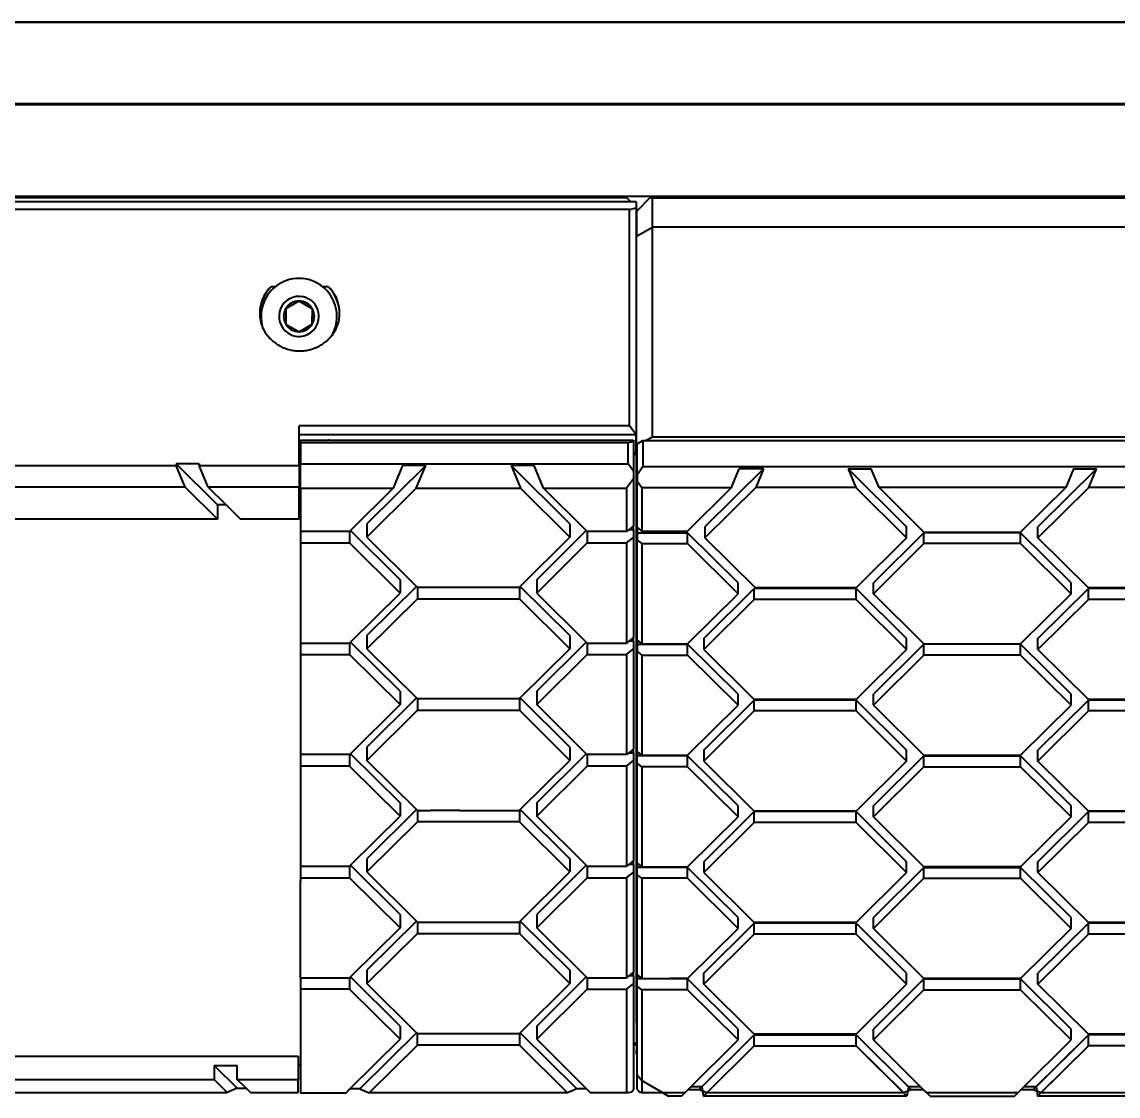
# Model space of a CAD drawing. Header units: millimetres. Extents: x 15 to 415, y 5 to 292.
# Drawn here: x 107.41 to 117.69, y 69.36 to 79.44 of the extents above; entities that cross this region are included whole.
import ezdxf

# ---------------------------------------------------------------- set-up
doc = ezdxf.new("R2010")
doc.units = ezdxf.units.MM
doc.layers.add('Geometries', color=7, linetype='Continuous')

msp = doc.modelspace()

# ---------------------------------------------------------------- linework, layer by layer
at = {"layer": 'Geometries', "linetype": 'Continuous', "lineweight": 40}
for p, q in [((97.5007, 79.4388), (137.5007, 79.4388)), ((137.5007, 79.4327), (97.5007, 79.4327)), ((137.5007, 78.6698), (97.5007, 78.6698)), ((97.5007, 78.6638), (137.5007, 78.6638)), ((137.5007, 77.8013), (102.0154, 77.8013)), ((109.8944, 77.7874), (102.0154, 77.7874)), ((112.7069, 77.7876), (109.8944, 77.7875)), ((112.8319, 77.7876), (112.7069, 77.7876)), ((112.8598, 77.7876), (112.8319, 77.7876)), ((113.0819, 77.7876), (112.8598, 77.7876)), ((113.1193, 77.7501), (113.0819, 77.7876)), ((113.2991, 77.7876), (113.1755, 77.664)), ((113.3241, 77.7876), (113.2991, 77.7876)), ((113.3241, 77.5141), (113.3241, 77.7876)), ((113.3241, 77.7876), (137.5007, 77.7876)), ((113.1193, 77.7501), (107.1319, 77.7501)), ((113.1069, 77.6783), (107.1319, 77.6783)), ((113.1069, 77.6783), (113.1694, 77.6936)), ((113.1069, 75.6502), (113.1069, 77.6783)), ((113.1694, 77.7501), (113.1193, 77.7501)), ((113.1694, 77.7501), (113.1694, 77.7001)), ((113.1694, 77.7001), (113.1694, 77.6936)), ((113.1755, 77.694), (113.1694, 77.7001)), ((113.1694, 77.6936), (113.1694, 75.5637)), ((113.1755, 77.664), (113.1741, 77.6626)), ((113.1741, 77.6626), (113.1741, 77.428)), ((113.1755, 77.664), (113.1755, 77.694)), ((113.1741, 77.428), (113.3241, 77.5141)), ((113.3241, 75.5476), (113.3241, 77.5141)), ((140.2568, 77.5141), (113.3241, 77.5141)), ((113.1741, 75.4615), (113.1741, 77.428)), ((109.7844, 76.9543), (109.7446, 76.9543)), ((110.2819, 76.9543), (110.2293, 76.9543)), ((110.0069, 76.8204), (109.8819, 76.7482)), ((109.8819, 76.7482), (109.8819, 76.6785)), ((110.1319, 76.7482), (110.0069, 76.8204)), ((110.1319, 76.7482), (110.1319, 76.6784)), ((109.8819, 76.676), (109.8819, 76.6785)), ((109.8819, 76.676), (109.8819, 76.6039)), ((110.1319, 76.676), (110.1319, 76.6784)), ((110.1319, 76.6039), (110.1319, 76.676)), ((109.8819, 76.6039), (110.0069, 76.5317)), ((110.0069, 76.5317), (110.1319, 76.6039)), ((109.9992, 76.4887), (110.0069, 76.4885)), ((113.1069, 75.6502), (110.0069, 75.6502)), ((110.0069, 75.5641), (110.0069, 75.6502)), ((113.1687, 75.5641), (113.1069, 75.6502)), ((110.0069, 75.395), (110.0069, 75.5641)), ((113.1687, 75.5641), (110.0069, 75.5641)), ((110.0194, 75.5149), (110.2443, 75.5149)), ((110.0194, 75.4915), (110.0194, 75.5149)), ((110.0194, 75.4915), (110.0194, 75.3956)), ((110.0194, 75.4915), (113.0944, 75.4915)), ((110.2443, 75.5149), (110.2819, 75.5149)), ((110.2907, 75.5149), (110.2819, 75.5149)), ((110.2907, 75.5149), (113.1444, 75.5149)), ((113.0944, 75.4915), (113.1444, 75.5038)), ((113.0944, 75.2932), (113.0944, 75.4915)), ((113.1444, 75.5149), (113.1444, 75.5038)), ((113.1444, 75.5038), (113.1444, 75.395)), ((113.1694, 75.5637), (113.1687, 75.5641)), ((113.1694, 75.395), (113.1694, 75.5637)), ((113.1808, 75.4798), (113.2342, 75.5104)), ((113.1808, 75.4798), (113.2342, 75.5104)), ((113.2342, 75.5104), (113.2342, 75.2674)), ((113.2342, 75.5104), (113.2593, 75.5104)), ((113.2342, 75.5104), (113.2342, 75.2674)), ((113.2342, 75.5104), (113.2593, 75.5104)), ((113.2593, 75.5104), (113.3241, 75.5476)), ((113.2593, 75.5104), (118.4815, 75.5104)), ((113.2593, 75.5104), (118.4815, 75.5104)), ((113.3241, 75.5476), (118.4815, 75.5476)), ((110.0069, 75.2774), (110.0069, 75.395)), ((110.0194, 75.395), (110.0069, 75.395)), ((110.0194, 75.3956), (110.0194, 75.395)), ((110.0194, 75.395), (110.0194, 75.2932)), ((113.1694, 75.395), (113.1444, 75.395)), ((113.1444, 75.395), (113.1444, 75.3847)), ((113.1741, 75.4615), (113.1808, 75.4654)), ((113.1741, 75.3847), (113.1741, 75.4615)), ((113.1808, 75.4654), (113.1808, 75.4798)), ((113.1808, 75.4654), (113.1808, 75.4798)), ((113.1808, 75.1931), (113.1808, 75.4654)), ((113.1808, 75.1931), (113.1808, 75.4654)), ((108.8552, 75.2924), (108.8552, 75.2774)), ((109.0717, 75.2924), (108.8552, 75.2924)), ((109.241, 74.9086), (108.8552, 75.2924)), ((109.0717, 75.2924), (109.0717, 75.2774)), ((110.0194, 75.2932), (113.0944, 75.2932)), ((110.0194, 75.1406), (110.0194, 75.2932)), ((113.1444, 75.2236), (113.0944, 75.2932)), ((113.1444, 75.3847), (113.1741, 75.3847)), ((113.1444, 75.3847), (113.1444, 75.2236)), ((113.1741, 71.1459), (113.1741, 75.3847)), ((94.7069, 75.2774), (108.8552, 75.2774)), ((108.939, 75.0749), (108.8552, 75.2774)), ((109.0717, 75.2774), (110.0069, 75.2774)), ((109.1555, 75.0749), (109.0717, 75.2774)), ((110.0069, 75.2774), (110.0069, 75.1406)), ((111.1957, 75.2758), (110.6431, 74.7286)), ((110.9791, 75.2758), (110.8909, 75.0638)), ((111.1957, 75.2758), (110.9791, 75.2758)), ((111.1076, 75.0638), (111.1957, 75.2758)), ((112.2132, 75.2758), (111.9967, 75.2758)), ((111.9967, 75.2758), (112.0845, 75.0638)), ((112.5466, 74.7286), (111.9967, 75.2758)), ((112.3009, 75.0638), (112.2132, 75.2758)), ((113.1444, 75.2236), (113.1444, 75.1527)), ((113.1808, 75.1931), (113.2342, 75.2674)), ((113.1808, 75.1931), (113.2342, 75.2674)), ((113.1808, 75.1931), (113.1808, 75.1287)), ((113.1808, 75.1931), (113.1808, 75.1287)), ((113.2342, 75.2674), (140.2568, 75.2674)), ((113.2342, 75.2674), (139.8355, 75.2674)), ((114.3646, 75.2453), (113.8143, 74.7004)), ((114.3646, 75.2453), (113.8143, 74.7004)), ((114.065, 75.0712), (114.1374, 75.2453)), ((114.065, 75.0712), (114.1374, 75.2453)), ((114.3646, 75.2453), (114.1374, 75.2453)), ((114.3646, 75.2453), (114.1374, 75.2453)), ((114.3646, 75.2453), (114.2922, 75.0712)), ((114.3646, 75.2453), (114.2922, 75.0712)), ((115.1602, 75.2453), (115.3766, 75.2453)), ((115.1602, 75.2453), (115.2322, 75.0712)), ((115.1602, 75.2453), (115.7077, 74.7004)), ((115.1602, 75.2453), (115.3766, 75.2453)), ((115.1602, 75.2453), (115.2322, 75.0712)), ((115.1602, 75.2453), (115.7077, 74.7004)), ((115.4486, 75.0712), (115.3766, 75.2453)), ((115.4486, 75.0712), (115.3766, 75.2453)), ((117.4896, 75.2453), (116.9393, 74.7004)), ((117.4896, 75.2453), (116.9393, 74.7004)), ((117.2729, 75.2453), (117.2005, 75.0712)), ((117.2729, 75.2453), (117.2005, 75.0712)), ((117.2729, 75.2453), (117.4896, 75.2453)), ((117.2729, 75.2453), (117.4896, 75.2453)), ((117.4172, 75.0712), (117.4896, 75.2453)), ((117.4172, 75.0712), (117.4896, 75.2453)), ((110.0194, 75.1406), (110.0069, 75.1406)), ((110.0069, 75.1406), (110.0069, 75.0749)), ((110.0194, 75.0638), (110.0194, 75.1406)), ((113.1444, 75.1527), (113.0806, 75.0638)), ((113.1444, 75.1527), (113.1444, 74.71)), ((113.1808, 74.696), (113.1808, 75.1287)), ((113.1808, 75.1287), (113.2222, 75.0712)), ((113.1808, 74.696), (113.1808, 75.1287)), ((113.1808, 75.1287), (113.2222, 75.0712)), ((108.939, 75.0749), (94.7568, 75.0749)), ((108.939, 75.0749), (109.241, 74.7745)), ((110.0069, 75.0749), (109.1555, 75.0749)), ((109.1555, 75.0749), (109.3226, 74.9086)), ((110.0069, 74.7745), (110.0069, 75.0749)), ((110.0194, 75.0638), (110.8909, 75.0638)), ((110.0194, 75.0638), (110.0194, 74.6578)), ((110.8909, 75.0638), (110.4894, 74.6663)), ((110.6431, 74.604), (111.1076, 75.0638)), ((111.1076, 75.0638), (112.0845, 75.0638)), ((112.0845, 75.0638), (112.5466, 74.604)), ((112.3009, 75.0638), (113.0806, 75.0638)), ((112.7004, 74.6663), (112.3009, 75.0638)), ((113.0806, 75.0638), (113.0806, 74.6578)), ((113.2222, 75.0712), (114.065, 75.0712)), ((113.2222, 75.0712), (113.2222, 74.6622)), ((113.2222, 75.0712), (114.065, 75.0712)), ((113.2222, 75.0712), (113.2222, 74.6622)), ((114.2922, 75.0712), (113.8143, 74.598)), ((114.2922, 75.0712), (113.8143, 74.598)), ((113.9636, 74.9707), (114.0103, 75.017)), ((113.9636, 74.9707), (114.0103, 75.017)), ((114.065, 75.0712), (114.0103, 75.017)), ((114.065, 75.0712), (114.0103, 75.017)), ((115.2322, 75.0712), (114.2922, 75.0712)), ((115.2322, 75.0712), (114.2922, 75.0712)), ((115.2322, 75.0712), (115.7077, 74.598)), ((115.2322, 75.0712), (115.7077, 74.598)), ((117.2005, 75.0712), (115.4486, 75.0712)), ((115.8701, 74.6518), (115.4486, 75.0712)), ((117.2005, 75.0712), (115.4486, 75.0712)), ((115.8701, 74.6518), (115.4486, 75.0712)), ((117.2005, 75.0712), (116.7769, 74.6518)), ((117.2005, 75.0712), (116.7769, 74.6518)), ((117.4172, 75.0712), (116.9393, 74.598)), ((117.4172, 75.0712), (116.9393, 74.598)), ((118.3672, 75.0712), (117.4172, 75.0712)), ((118.3672, 75.0712), (117.4172, 75.0712)), ((109.241, 74.9086), (109.241, 74.7745)), ((109.3226, 74.9086), (109.241, 74.9086)), ((109.3226, 74.9086), (109.4574, 74.7745)), ((113.7366, 74.746), (113.9636, 74.9707)), ((113.7366, 74.746), (113.9636, 74.9707)), ((109.241, 74.7745), (95.2694, 74.7745)), ((110.0069, 74.7745), (109.4574, 74.7745)), ((110.4894, 74.6663), (110.4808, 74.6578)), ((110.4894, 74.6663), (110.9551, 74.2053)), ((110.6431, 74.7286), (110.6431, 74.604)), ((112.237, 74.2053), (112.7004, 74.6663)), ((112.5466, 74.7286), (112.5466, 74.604)), ((112.709, 74.6578), (112.7004, 74.6663)), ((113.1015, 74.6749), (113.0806, 74.6578)), ((113.1444, 74.71), (113.1015, 74.6749)), ((113.1444, 74.6749), (113.1015, 74.6749)), ((113.1444, 74.6749), (113.1444, 74.71)), ((113.1444, 74.6749), (113.1444, 74.6025)), ((113.1808, 74.696), (113.2222, 74.6622)), ((113.1808, 74.696), (113.1808, 74.6466)), ((113.1808, 74.696), (113.1808, 74.6466)), ((113.1808, 74.696), (113.2222, 74.6622)), ((113.6519, 74.6622), (113.7366, 74.746)), ((113.6519, 74.6622), (113.7366, 74.746)), ((113.8143, 74.7004), (113.8143, 74.598)), ((113.8143, 74.7004), (113.8143, 74.598)), ((115.7077, 74.598), (115.7077, 74.7004)), ((115.7077, 74.598), (115.7077, 74.7004)), ((116.9393, 74.598), (116.9393, 74.7004)), ((116.9393, 74.598), (116.9393, 74.7004)), ((110.4808, 74.6578), (110.0194, 74.6578)), ((110.0194, 74.6578), (110.0194, 74.5502)), ((110.4808, 74.6578), (110.4808, 74.5502)), ((110.6431, 74.604), (111.1088, 74.1429)), ((112.5466, 74.604), (112.0833, 74.1429)), ((112.8944, 74.6578), (112.709, 74.6578)), ((112.709, 74.6578), (112.709, 74.5502)), ((113.0806, 74.6578), (112.8944, 74.6578)), ((113.0806, 74.5502), (113.1444, 74.6025)), ((113.1444, 74.6025), (113.1444, 73.6632)), ((113.1808, 74.6466), (113.1808, 74.5781)), ((113.1808, 74.6466), (113.6519, 74.6466)), ((113.1808, 74.6466), (113.6519, 74.6466)), ((113.1808, 74.6466), (113.1808, 74.5781)), ((113.1808, 73.6388), (113.1808, 74.5781)), ((113.1808, 74.5781), (113.2222, 74.5442)), ((113.1808, 73.6388), (113.1808, 74.5781)), ((113.1808, 74.5781), (113.2222, 74.5442)), ((113.2222, 74.6622), (113.6519, 74.6622)), ((113.2222, 74.6622), (113.6519, 74.6622)), ((114.1262, 74.177), (113.6519, 74.6466)), ((113.6519, 74.5442), (113.6519, 74.6466)), ((114.1262, 74.177), (113.6519, 74.6466)), ((113.6519, 74.5442), (113.6519, 74.6466)), ((113.8143, 74.598), (114.2886, 74.1284)), ((113.8143, 74.598), (114.2886, 74.1284)), ((115.7077, 74.598), (115.2358, 74.1284)), ((115.7077, 74.598), (115.2358, 74.1284)), ((115.8701, 74.6466), (115.3982, 74.177)), ((115.8701, 74.6466), (115.3982, 74.177)), ((115.8701, 74.6518), (116.7769, 74.6518)), ((115.8701, 74.6518), (116.7769, 74.6518)), ((116.7769, 74.6466), (115.8701, 74.6466)), ((115.8701, 74.5442), (115.8701, 74.6466)), ((116.7769, 74.6466), (115.8701, 74.6466)), ((115.8701, 74.5442), (115.8701, 74.6466)), ((116.7769, 74.5442), (116.7769, 74.6466)), ((117.2512, 74.177), (116.7769, 74.6466)), ((117.2512, 74.177), (116.7769, 74.6466)), ((116.7769, 74.5442), (116.7769, 74.6466)), ((117.4136, 74.1284), (116.9393, 74.598)), ((117.4136, 74.1284), (116.9393, 74.598)), ((110.0194, 74.5502), (110.4808, 74.5502)), ((110.0194, 74.5502), (110.0194, 73.611)), ((110.9551, 74.0806), (110.4808, 74.5502)), ((112.709, 74.5502), (112.237, 74.0806)), ((112.709, 74.5502), (113.0806, 74.5502)), ((113.0806, 74.5502), (113.0806, 73.611)), ((113.2222, 74.5442), (113.6519, 74.5442)), ((113.2222, 74.5442), (113.2222, 73.605)), ((113.2222, 74.5442), (113.2222, 73.605)), ((113.2222, 74.5442), (113.6519, 74.5442)), ((114.1262, 74.0746), (113.6519, 74.5442)), ((114.1262, 74.0746), (113.6519, 74.5442)), ((115.8701, 74.5442), (115.3982, 74.0746)), ((115.8701, 74.5442), (115.3982, 74.0746)), ((116.7769, 74.5442), (115.8701, 74.5442)), ((116.7769, 74.5442), (115.8701, 74.5442)), ((117.2512, 74.0746), (116.7769, 74.5442)), ((117.2512, 74.0746), (116.7769, 74.5442)), ((110.9551, 74.2053), (110.9551, 74.0806)), ((112.237, 74.2053), (112.237, 74.0806)), ((114.1262, 74.0746), (114.1262, 74.177)), ((114.1262, 74.0746), (114.1262, 74.177)), ((115.3982, 74.0746), (115.3982, 74.177)), ((115.3982, 74.0746), (115.3982, 74.177)), ((117.2512, 74.0746), (117.2512, 74.177)), ((117.2512, 74.0746), (117.2512, 74.177)), ((110.4894, 73.6195), (110.9551, 74.0806)), ((111.1088, 74.1429), (110.6431, 73.6819)), ((111.1088, 74.1429), (111.1174, 74.1344)), ((111.1174, 74.1344), (111.1175, 74.1344)), ((111.1174, 74.1344), (111.1174, 74.0268)), ((111.1175, 74.1344), (112.0747, 74.1344)), ((112.0833, 74.1429), (112.0747, 74.1344)), ((112.0747, 74.1344), (112.0747, 74.0268)), ((112.0747, 74.1344), (112.0747, 74.1344)), ((112.5466, 73.6819), (112.0833, 74.1429)), ((112.237, 74.0806), (112.7004, 73.6195)), ((113.6519, 73.605), (114.1262, 74.0746)), ((113.6519, 73.605), (114.1262, 74.0746)), ((113.8043, 73.6536), (114.2786, 74.1232)), ((113.8043, 73.6536), (114.2786, 74.1232)), ((115.2358, 74.1232), (114.2786, 74.1232)), ((114.2786, 74.0208), (114.2786, 74.1232)), ((114.2786, 74.0208), (114.2786, 74.1232)), ((115.2358, 74.1232), (114.2786, 74.1232)), ((115.2358, 74.1284), (114.2886, 74.1284)), ((115.2358, 74.1284), (114.2886, 74.1284)), ((115.2358, 74.1232), (115.7077, 73.6536)), ((115.2358, 74.1232), (115.7077, 73.6536)), ((115.2358, 74.0208), (115.2358, 74.1232)), ((115.2358, 74.0208), (115.2358, 74.1232)), ((115.8701, 73.605), (115.3982, 74.0746)), ((115.8701, 73.605), (115.3982, 74.0746)), ((117.2512, 74.0746), (116.7769, 73.605)), ((117.2512, 74.0746), (116.7769, 73.605)), ((116.9393, 73.6536), (117.4136, 74.1232)), ((116.9393, 73.6536), (117.4136, 74.1232)), ((118.3708, 74.1284), (117.4136, 74.1284)), ((118.3708, 74.1284), (117.4136, 74.1284)), ((117.4136, 74.0208), (117.4136, 74.1232)), ((118.3708, 74.1232), (117.4136, 74.1232)), ((118.3708, 74.1232), (117.4136, 74.1232)), ((117.4136, 74.0208), (117.4136, 74.1232)), ((110.6431, 73.5572), (111.1174, 74.0268)), ((111.1174, 74.0268), (112.0747, 74.0268)), ((112.0747, 74.0268), (112.5466, 73.5572)), ((113.8043, 73.5512), (114.2786, 74.0208)), ((113.8043, 73.5512), (114.2786, 74.0208)), ((115.2358, 74.0208), (114.2786, 74.0208)), ((115.2358, 74.0208), (114.2786, 74.0208)), ((115.2358, 74.0208), (115.7077, 73.5512)), ((115.2358, 74.0208), (115.7077, 73.5512)), ((116.9393, 73.5512), (117.4136, 74.0208)), ((116.9393, 73.5512), (117.4136, 74.0208)), ((118.3708, 74.0208), (117.4136, 74.0208)), ((118.3708, 74.0208), (117.4136, 74.0208)), ((110.6431, 73.6819), (110.6431, 73.5572)), ((112.5466, 73.6819), (112.5466, 73.5572)), ((113.1444, 73.6632), (113.1015, 73.6281)), ((113.1444, 73.6281), (113.1444, 73.6632)), ((113.1808, 73.6388), (113.1808, 73.5998)), ((113.1808, 73.6388), (113.2222, 73.605)), ((113.1808, 73.6388), (113.1808, 73.5998)), ((113.1808, 73.6388), (113.2222, 73.605)), ((113.8043, 73.6536), (113.8043, 73.5512)), ((113.8043, 73.6536), (113.8043, 73.5512)), ((115.7077, 73.5512), (115.7077, 73.6536)), ((115.7077, 73.5512), (115.7077, 73.6536)), ((116.9393, 73.5512), (116.9393, 73.6536)), ((116.9393, 73.5512), (116.9393, 73.6536)), ((110.0194, 73.611), (110.0194, 73.5034)), ((110.0194, 73.611), (110.4808, 73.611)), ((110.4808, 73.611), (110.4894, 73.6195)), ((110.4808, 73.611), (110.4808, 73.5034)), ((110.9551, 73.1585), (110.4894, 73.6195)), ((110.6431, 73.5572), (111.1088, 73.0962)), ((112.5466, 73.5572), (112.0833, 73.0962)), ((112.237, 73.1585), (112.7004, 73.6195)), ((112.7004, 73.6195), (112.709, 73.611)), ((112.709, 73.611), (113.0806, 73.611)), ((112.709, 73.611), (112.709, 73.5034)), ((113.1015, 73.6281), (113.0806, 73.611)), ((113.0806, 73.5034), (113.1444, 73.5557)), ((113.1444, 73.6281), (113.1015, 73.6281)), ((113.1444, 73.6281), (113.1444, 73.5557)), ((113.1444, 73.5557), (113.1444, 72.6165)), ((113.1808, 73.5998), (113.6519, 73.5998)), ((113.1808, 73.5998), (113.1808, 73.5313)), ((113.1808, 73.5998), (113.6519, 73.5998)), ((113.1808, 73.5998), (113.1808, 73.5313)), ((113.2222, 73.605), (113.6519, 73.605)), ((113.2222, 73.605), (113.6519, 73.605)), ((114.1262, 73.1302), (113.6519, 73.5998)), ((113.6519, 73.4975), (113.6519, 73.5998)), ((114.1262, 73.1302), (113.6519, 73.5998)), ((113.6519, 73.4975), (113.6519, 73.5998)), ((113.8043, 73.5512), (114.2786, 73.0816)), ((113.8043, 73.5512), (114.2786, 73.0816)), ((115.2358, 73.0816), (115.7077, 73.5512)), ((115.2358, 73.0816), (115.7077, 73.5512)), ((115.8701, 73.5998), (115.3982, 73.1302)), ((115.8701, 73.5998), (115.3982, 73.1302)), ((115.8701, 73.605), (116.7769, 73.605)), ((115.8701, 73.605), (116.7769, 73.605)), ((116.7769, 73.5998), (115.8701, 73.5998)), ((115.8701, 73.4975), (115.8701, 73.5998)), ((116.7769, 73.5998), (115.8701, 73.5998)), ((115.8701, 73.4975), (115.8701, 73.5998)), ((117.2512, 73.1302), (116.7769, 73.5998)), ((116.7769, 73.4975), (116.7769, 73.5998)), ((117.2512, 73.1302), (116.7769, 73.5998)), ((116.7769, 73.4975), (116.7769, 73.5998)), ((116.9393, 73.5512), (117.4136, 73.0816)), ((116.9393, 73.5512), (117.4136, 73.0816)), ((110.0194, 73.5034), (110.4808, 73.5034)), ((110.0194, 73.5034), (110.0194, 72.5642)), ((110.4808, 73.5034), (110.9551, 73.0338)), ((112.709, 73.5034), (112.237, 73.0338)), ((112.709, 73.5034), (113.0806, 73.5034)), ((113.0806, 73.5034), (113.0806, 72.5642)), ((113.1808, 73.5313), (113.2222, 73.4975)), ((113.1808, 73.5313), (113.2222, 73.4975)), ((113.1808, 72.5921), (113.1808, 73.5313)), ((113.1808, 72.5921), (113.1808, 73.5313)), ((113.2222, 73.4975), (113.2222, 72.5582)), ((113.2222, 73.4975), (113.6519, 73.4975)), ((113.2222, 73.4975), (113.6519, 73.4975)), ((113.2222, 73.4975), (113.2222, 72.5582)), ((114.1262, 73.0278), (113.6519, 73.4975)), ((114.1262, 73.0278), (113.6519, 73.4975)), ((115.8701, 73.4975), (115.3982, 73.0278)), ((115.8701, 73.4975), (115.3982, 73.0278)), ((116.7769, 73.4975), (115.8701, 73.4975)), ((116.7769, 73.4975), (115.8701, 73.4975)), ((117.2512, 73.0278), (116.7769, 73.4975)), ((117.2512, 73.0278), (116.7769, 73.4975)), ((110.9551, 73.1585), (110.9551, 73.0338)), ((112.237, 73.1585), (112.237, 73.0338)), ((114.1262, 73.0278), (114.1262, 73.1302)), ((114.1262, 73.0278), (114.1262, 73.1302)), ((115.3982, 73.0278), (115.3982, 73.1302)), ((115.3982, 73.0278), (115.3982, 73.1302)), ((117.2512, 73.0278), (117.2512, 73.1302)), ((117.2512, 73.0278), (117.2512, 73.1302)), ((110.9551, 73.0338), (110.4894, 72.5728)), ((110.6431, 72.6351), (111.1088, 73.0962)), ((111.1088, 73.0962), (111.1174, 73.0876)), ((111.1175, 73.0876), (111.1174, 73.0876)), ((111.1175, 73.0876), (111.1175, 72.9801)), ((111.5161, 73.0876), (111.1175, 73.0876)), ((111.9161, 73.0876), (111.5161, 73.0876)), ((112.0747, 73.0876), (111.9161, 73.0876)), ((112.0833, 73.0962), (112.0747, 73.0876)), ((112.0747, 73.0876), (112.0747, 72.9801)), ((112.0747, 73.0876), (112.0747, 73.0876)), ((112.5466, 72.6351), (112.0833, 73.0962)), ((112.7004, 72.5728), (112.237, 73.0338)), ((113.6519, 72.5582), (114.1262, 73.0278)), ((113.6519, 72.5582), (114.1262, 73.0278)), ((113.8043, 72.6068), (114.2786, 73.0765)), ((113.8043, 72.6068), (114.2786, 73.0765)), ((115.2358, 73.0816), (114.2786, 73.0816)), ((115.2358, 73.0816), (114.2786, 73.0816)), ((114.2786, 72.9741), (114.2786, 73.0765)), ((115.2358, 73.0765), (114.2786, 73.0765)), ((114.2786, 72.9741), (114.2786, 73.0765)), ((115.2358, 73.0765), (114.2786, 73.0765)), ((115.2358, 73.0765), (115.7077, 72.6068)), ((115.2358, 72.9741), (115.2358, 73.0765)), ((115.2358, 72.9741), (115.2358, 73.0765)), ((115.2358, 73.0765), (115.7077, 72.6068)), ((115.3982, 73.0278), (115.8701, 72.5582)), ((115.3982, 73.0278), (115.8701, 72.5582)), ((116.7769, 72.5582), (117.2512, 73.0278)), ((116.7769, 72.5582), (117.2512, 73.0278)), ((117.4136, 73.0765), (116.9393, 72.6068)), ((117.4136, 73.0765), (116.9393, 72.6068)), ((118.3708, 73.0816), (117.4136, 73.0816)), ((118.3708, 73.0816), (117.4136, 73.0816)), ((118.3708, 73.0765), (117.4136, 73.0765)), ((117.4136, 72.9741), (117.4136, 73.0765)), ((117.4136, 72.9741), (117.4136, 73.0765)), ((118.3708, 73.0765), (117.4136, 73.0765)), ((111.1175, 72.9801), (110.6431, 72.5104)), ((111.1175, 72.9801), (112.0747, 72.9801)), ((112.0747, 72.9801), (112.5466, 72.5104)), ((113.8043, 72.5044), (114.2786, 72.9741)), ((113.8043, 72.5044), (114.2786, 72.9741)), ((115.2358, 72.9741), (114.2786, 72.9741)), ((115.2358, 72.9741), (114.2786, 72.9741)), ((115.2358, 72.9741), (115.7077, 72.5044)), ((115.2358, 72.9741), (115.7077, 72.5044)), ((117.4136, 72.9741), (116.9393, 72.5044)), ((117.4136, 72.9741), (116.9393, 72.5044)), ((118.3708, 72.9741), (117.4136, 72.9741)), ((118.3708, 72.9741), (117.4136, 72.9741)), ((110.6431, 72.6351), (110.6431, 72.5104)), ((112.5466, 72.6351), (112.5466, 72.5104)), ((113.1444, 72.6165), (113.1015, 72.5813)), ((113.1444, 72.5813), (113.1444, 72.6165)), ((110.4808, 72.5642), (110.0194, 72.5642)), ((110.0194, 72.5642), (110.0194, 72.4567)), ((110.4894, 72.5728), (110.4808, 72.5642)), ((110.4808, 72.5642), (110.4808, 72.4567)), ((110.4894, 72.5728), (110.9551, 72.1117)), ((111.1088, 72.0494), (110.6431, 72.5104)), ((112.0833, 72.0494), (112.5466, 72.5104)), ((112.237, 72.1117), (112.7004, 72.5728)), ((112.709, 72.5642), (112.7004, 72.5728)), ((113.0806, 72.5642), (112.709, 72.5642)), ((112.709, 72.5642), (112.709, 72.4567)), ((113.1015, 72.5813), (113.0806, 72.5642)), ((113.0806, 72.4567), (113.1444, 72.5089)), ((113.1015, 72.5813), (113.1444, 72.5813)), ((113.1444, 72.5813), (113.1444, 72.5089)), ((113.1444, 72.5089), (113.1444, 71.5697)), ((113.1808, 72.5921), (113.1808, 72.5531)), ((113.1808, 72.5921), (113.2222, 72.5582)), ((113.1808, 72.5921), (113.1808, 72.5531)), ((113.1808, 72.5921), (113.2222, 72.5582)), ((113.1808, 72.4845), (113.1808, 72.5531)), ((113.6519, 72.5531), (113.1808, 72.5531)), ((113.6519, 72.5531), (113.1808, 72.5531)), ((113.1808, 72.4845), (113.1808, 72.5531)), ((113.2222, 72.5582), (113.6519, 72.5582)), ((113.2222, 72.5582), (113.6519, 72.5582)), ((114.1262, 72.0835), (113.6519, 72.5531)), ((113.6519, 72.4507), (113.6519, 72.5531)), ((114.1262, 72.0835), (113.6519, 72.5531)), ((113.6519, 72.4507), (113.6519, 72.5531)), ((113.8043, 72.6068), (113.8043, 72.5044)), ((113.8043, 72.6068), (113.8043, 72.5044)), ((115.3982, 72.0835), (115.8701, 72.5531)), ((115.3982, 72.0835), (115.8701, 72.5531)), ((115.7077, 72.5044), (115.7077, 72.6068)), ((115.7077, 72.5044), (115.7077, 72.6068)), ((115.8701, 72.5582), (116.7769, 72.5582)), ((115.8701, 72.5582), (116.7769, 72.5582)), ((115.8701, 72.5531), (116.7769, 72.5531)), ((115.8701, 72.4507), (115.8701, 72.5531)), ((115.8701, 72.5531), (116.7769, 72.5531)), ((115.8701, 72.4507), (115.8701, 72.5531)), ((116.7769, 72.5531), (117.2512, 72.0835)), ((116.7769, 72.4507), (116.7769, 72.5531)), ((116.7769, 72.5531), (117.2512, 72.0835)), ((116.7769, 72.4507), (116.7769, 72.5531)), ((116.9393, 72.5044), (116.9393, 72.6068)), ((116.9393, 72.5044), (116.9393, 72.6068)), ((110.4808, 72.4567), (110.0194, 72.4567)), ((110.0194, 72.4567), (110.0194, 71.5174)), ((110.9551, 71.987), (110.4808, 72.4567)), ((112.709, 72.4567), (112.237, 71.987)), ((113.0806, 72.4567), (112.709, 72.4567)), ((113.0806, 72.4567), (113.0806, 71.5174)), ((113.2222, 72.4507), (113.1808, 72.4845)), ((113.1808, 71.5453), (113.1808, 72.4845)), ((113.2222, 72.4507), (113.1808, 72.4845)), ((113.1808, 71.5453), (113.1808, 72.4845)), ((113.6519, 72.4507), (113.2222, 72.4507)), ((113.2222, 72.4507), (113.2222, 71.5114)), ((113.6519, 72.4507), (113.2222, 72.4507)), ((113.2222, 72.4507), (113.2222, 71.5114)), ((114.1262, 71.9811), (113.6519, 72.4507)), ((114.1262, 71.9811), (113.6519, 72.4507)), ((113.8043, 72.5044), (114.2786, 72.0348)), ((113.8043, 72.5044), (114.2786, 72.0348)), ((115.7077, 72.5044), (115.2358, 72.0348)), ((115.7077, 72.5044), (115.2358, 72.0348)), ((115.3982, 71.9811), (115.8701, 72.4507)), ((115.3982, 71.9811), (115.8701, 72.4507)), ((115.8701, 72.4507), (116.7769, 72.4507)), ((115.8701, 72.4507), (116.7769, 72.4507)), ((116.7769, 72.4507), (117.2512, 71.9811)), ((116.7769, 72.4507), (117.2512, 71.9811)), ((117.4136, 72.0348), (116.9393, 72.5044)), ((117.4136, 72.0348), (116.9393, 72.5044)), ((110.9551, 72.1117), (110.9551, 71.987)), ((112.237, 72.1117), (112.237, 71.987)), ((111.1088, 72.0494), (110.6431, 71.5883)), ((111.1174, 72.0408), (111.1088, 72.0494)), ((111.1174, 72.0408), (111.1174, 71.9333)), ((111.1175, 72.0408), (111.1174, 72.0408)), ((111.1175, 72.0408), (111.2393, 72.0408)), ((111.5161, 72.0408), (111.2393, 72.0408)), ((111.5161, 72.0408), (111.9161, 72.0408)), ((111.9161, 72.0408), (112.0747, 72.0408)), ((112.0747, 72.0408), (112.0833, 72.0494)), ((112.0747, 72.0408), (112.0747, 71.9333)), ((112.0747, 72.0408), (112.0747, 72.0408)), ((112.0833, 72.0494), (112.5466, 71.5883)), ((113.8043, 71.5601), (114.2786, 72.0297)), ((113.8043, 71.5601), (114.2786, 72.0297)), ((114.1262, 71.9811), (114.1262, 72.0835)), ((114.1262, 71.9811), (114.1262, 72.0835)), ((115.2358, 72.0348), (114.2786, 72.0348)), ((115.2358, 72.0348), (114.2786, 72.0348)), ((115.2358, 72.0297), (114.2786, 72.0297)), ((114.2786, 71.9273), (114.2786, 72.0297)), ((115.2358, 72.0297), (114.2786, 72.0297)), ((114.2786, 71.9273), (114.2786, 72.0297)), ((115.2358, 72.0297), (115.7077, 71.5601)), ((115.2358, 71.9273), (115.2358, 72.0297)), ((115.2358, 72.0297), (115.7077, 71.5601)), ((115.2358, 71.9273), (115.2358, 72.0297)), ((115.3982, 71.9811), (115.3982, 72.0835)), ((115.3982, 71.9811), (115.3982, 72.0835)), ((116.9393, 71.5601), (117.4136, 72.0297)), ((116.9393, 71.5601), (117.4136, 72.0297)), ((117.2512, 71.9811), (117.2512, 72.0835)), ((117.2512, 71.9811), (117.2512, 72.0835)), ((118.3708, 72.0348), (117.4136, 72.0348)), ((118.3708, 72.0348), (117.4136, 72.0348)), ((118.3708, 72.0297), (117.4136, 72.0297)), ((117.4136, 71.9273), (117.4136, 72.0297)), ((118.3708, 72.0297), (117.4136, 72.0297)), ((117.4136, 71.9273), (117.4136, 72.0297)), ((110.4894, 71.526), (110.9551, 71.987)), ((110.6431, 71.4637), (111.1174, 71.9333)), ((112.0747, 71.9333), (111.1174, 71.9333)), ((112.5466, 71.4637), (112.0747, 71.9333)), ((112.7004, 71.526), (112.237, 71.987)), ((113.6519, 71.5114), (114.1262, 71.9811)), ((113.6519, 71.5114), (114.1262, 71.9811)), ((113.8043, 71.4577), (114.2786, 71.9273)), ((113.8043, 71.4577), (114.2786, 71.9273)), ((115.2358, 71.9273), (114.2786, 71.9273)), ((115.2358, 71.9273), (114.2786, 71.9273)), ((115.2358, 71.9273), (115.7077, 71.4577)), ((115.2358, 71.9273), (115.7077, 71.4577)), ((115.8701, 71.5114), (115.3982, 71.9811)), ((115.8701, 71.5114), (115.3982, 71.9811)), ((117.2512, 71.9811), (116.7769, 71.5114)), ((117.2512, 71.9811), (116.7769, 71.5114)), ((116.9393, 71.4577), (117.4136, 71.9273)), ((116.9393, 71.4577), (117.4136, 71.9273)), ((118.3708, 71.9273), (117.4136, 71.9273)), ((118.3708, 71.9273), (117.4136, 71.9273)), ((110.6431, 71.5883), (110.6431, 71.4637)), ((112.5466, 71.5883), (112.5466, 71.4637)), ((110.0194, 71.5174), (110.4808, 71.5174)), ((110.0194, 71.5174), (110.0194, 71.4099)), ((110.4808, 71.5174), (110.4894, 71.526)), ((110.4808, 71.5174), (110.4808, 71.4099)), ((110.9551, 71.0649), (110.4894, 71.526)), ((112.7004, 71.526), (112.237, 71.0649)), ((112.709, 71.5174), (112.7004, 71.526)), ((112.709, 71.5174), (113.0806, 71.5174)), ((112.709, 71.5174), (112.709, 71.4099)), ((113.1015, 71.5345), (113.0806, 71.5174)), ((113.1444, 71.5697), (113.1015, 71.5345)), ((113.1444, 71.5345), (113.1015, 71.5345)), ((113.1444, 71.5345), (113.1444, 71.5697)), ((113.1444, 71.5345), (113.1444, 71.4621)), ((113.1808, 71.5453), (113.1808, 71.5063)), ((113.1808, 71.5453), (113.2222, 71.5114)), ((113.1808, 71.5453), (113.1808, 71.5063)), ((113.1808, 71.5453), (113.2222, 71.5114)), ((113.6519, 71.5063), (113.1808, 71.5063)), ((113.1808, 71.4377), (113.1808, 71.5063)), ((113.6519, 71.5063), (113.1808, 71.5063)), ((113.1808, 71.4377), (113.1808, 71.5063)), ((113.2222, 71.5114), (113.6519, 71.5114)), ((113.2222, 71.5114), (113.6519, 71.5114)), ((114.1262, 71.0367), (113.6519, 71.5063)), ((113.6519, 71.4039), (113.6519, 71.5063)), ((114.1262, 71.0367), (113.6519, 71.5063)), ((113.6519, 71.4039), (113.6519, 71.5063)), ((113.8043, 71.5601), (113.8043, 71.4577)), ((113.8043, 71.5601), (113.8043, 71.4577)), ((115.8701, 71.5063), (115.3982, 71.0367)), ((115.8701, 71.5063), (115.3982, 71.0367)), ((115.7077, 71.4577), (115.7077, 71.5601)), ((115.7077, 71.4577), (115.7077, 71.5601)), ((116.7769, 71.5114), (115.8701, 71.5114)), ((116.7769, 71.5114), (115.8701, 71.5114)), ((115.8701, 71.5063), (116.7769, 71.5063)), ((115.8701, 71.4039), (115.8701, 71.5063)), ((115.8701, 71.5063), (116.7769, 71.5063)), ((115.8701, 71.4039), (115.8701, 71.5063)), ((117.2512, 71.0367), (116.7769, 71.5063)), ((117.2512, 71.0367), (116.7769, 71.5063)), ((116.7769, 71.4039), (116.7769, 71.5063)), ((116.7769, 71.4039), (116.7769, 71.5063)), ((116.9393, 71.4577), (116.9393, 71.5601)), ((116.9393, 71.4577), (116.9393, 71.5601)), ((110.0194, 71.4099), (110.4808, 71.4099)), ((110.0194, 71.4099), (110.0194, 71.381)), ((110.0194, 71.2403), (110.0194, 71.381)), ((110.4808, 71.4099), (110.9551, 70.9403)), ((110.6431, 71.4637), (111.1088, 71.0026)), ((112.0833, 71.0026), (112.5466, 71.4637)), ((112.237, 70.9403), (112.709, 71.4099)), ((112.709, 71.4099), (113.0806, 71.4099)), ((113.0806, 71.4099), (113.1444, 71.4621)), ((113.0806, 71.4099), (113.0806, 70.4707)), ((113.1444, 71.4621), (113.1444, 70.5229)), ((113.1808, 71.1459), (113.1808, 71.4377)), ((113.2222, 71.4039), (113.1808, 71.4377)), ((113.2222, 71.4039), (113.1808, 71.4377)), ((113.1808, 71.1459), (113.1808, 71.4377)), ((113.6519, 71.4039), (113.2222, 71.4039)), ((113.2222, 71.4039), (113.2222, 70.4647)), ((113.2222, 71.4039), (113.2222, 70.4647)), ((113.6519, 71.4039), (113.2222, 71.4039)), ((114.1262, 70.9343), (113.6519, 71.4039)), ((114.1262, 70.9343), (113.6519, 71.4039)), ((113.8043, 71.4577), (114.2786, 70.9881)), ((113.8043, 71.4577), (114.2786, 70.9881)), ((115.2358, 70.9881), (115.7077, 71.4577)), ((115.2358, 70.9881), (115.7077, 71.4577)), ((115.8701, 71.4039), (115.3982, 70.9343)), ((115.8701, 71.4039), (115.3982, 70.9343)), ((115.8701, 71.4039), (116.7769, 71.4039)), ((115.8701, 71.4039), (116.7769, 71.4039)), ((117.2512, 70.9343), (116.7769, 71.4039)), ((117.2512, 70.9343), (116.7769, 71.4039)), ((116.9393, 71.4577), (117.4136, 70.9881)), ((116.9393, 71.4577), (117.4136, 70.9881)), ((110.0194, 70.4707), (110.0194, 71.2403)), ((113.1808, 71.1459), (113.1741, 71.1459)), ((113.1741, 71.1459), (113.1741, 71.1458)), ((113.1808, 71.1458), (113.1741, 71.1458)), ((113.1741, 70.0484), (113.1741, 71.1458)), ((113.1808, 71.1458), (113.1808, 71.1459)), ((113.1808, 71.1458), (113.1808, 71.1459)), ((113.1808, 70.4985), (113.1808, 71.1458)), ((113.1808, 70.4985), (113.1808, 71.1458)), ((111.1088, 71.0026), (110.6431, 70.5415)), ((110.9551, 71.0649), (110.9551, 70.9403)), ((111.1088, 71.0026), (111.1174, 70.994)), ((111.1174, 70.994), (111.1175, 70.994)), ((111.1175, 70.994), (111.1175, 70.8865)), ((111.1175, 70.994), (112.0747, 70.994)), ((112.0747, 70.994), (112.0833, 71.0026)), ((112.0747, 70.994), (112.0747, 70.994)), ((112.0747, 70.994), (112.0747, 70.8865)), ((112.0833, 71.0026), (112.5466, 70.5415)), ((112.237, 71.0649), (112.237, 70.9403)), ((113.8043, 70.5133), (114.2786, 70.9829)), ((113.8043, 70.5133), (114.2786, 70.9829)), ((114.1262, 70.9343), (114.1262, 71.0367)), ((114.1262, 70.9343), (114.1262, 71.0367)), ((115.2358, 70.9881), (114.2786, 70.9881)), ((115.2358, 70.9881), (114.2786, 70.9881)), ((114.2786, 70.8805), (114.2786, 70.9829)), ((115.2358, 70.9829), (114.2786, 70.9829)), ((114.2786, 70.8805), (114.2786, 70.9829)), ((115.2358, 70.9829), (114.2786, 70.9829)), ((115.7077, 70.5133), (115.2358, 70.9829)), ((115.2358, 70.8805), (115.2358, 70.9829)), ((115.7077, 70.5133), (115.2358, 70.9829)), ((115.2358, 70.8805), (115.2358, 70.9829)), ((115.3982, 70.9343), (115.3982, 71.0367)), ((115.3982, 70.9343), (115.3982, 71.0367)), ((117.4136, 70.9829), (116.9393, 70.5133)), ((117.4136, 70.9829), (116.9393, 70.5133)), ((117.2512, 70.9343), (117.2512, 71.0367)), ((117.2512, 70.9343), (117.2512, 71.0367)), ((118.3708, 70.9881), (117.4136, 70.9881)), ((118.3708, 70.9881), (117.4136, 70.9881)), ((117.4136, 70.8805), (117.4136, 70.9829)), ((118.3708, 70.9829), (117.4136, 70.9829)), ((118.3708, 70.9829), (117.4136, 70.9829)), ((117.4136, 70.8805), (117.4136, 70.9829)), ((110.9551, 70.9403), (110.4894, 70.4792)), ((110.6431, 70.4169), (111.1175, 70.8865)), ((111.1175, 70.8865), (112.0747, 70.8865)), ((112.5466, 70.4169), (112.0747, 70.8865)), ((112.7004, 70.4792), (112.237, 70.9403)), ((113.6519, 70.4647), (114.1262, 70.9343)), ((113.6519, 70.4647), (114.1262, 70.9343)), ((113.8043, 70.4109), (114.2786, 70.8805)), ((113.8043, 70.4109), (114.2786, 70.8805)), ((115.2358, 70.8805), (114.2786, 70.8805)), ((115.2358, 70.8805), (114.2786, 70.8805)), ((115.7077, 70.4109), (115.2358, 70.8805)), ((115.7077, 70.4109), (115.2358, 70.8805)), ((115.8701, 70.4647), (115.3982, 70.9343)), ((115.8701, 70.4647), (115.3982, 70.9343)), ((117.2512, 70.9343), (116.7769, 70.4647)), ((117.2512, 70.9343), (116.7769, 70.4647)), ((117.4136, 70.8805), (116.9393, 70.4109)), ((117.4136, 70.8805), (116.9393, 70.4109)), ((118.3708, 70.8805), (117.4136, 70.8805)), ((118.3708, 70.8805), (117.4136, 70.8805)), ((110.0194, 70.4707), (110.4808, 70.4707)), ((110.0194, 70.4707), (110.0194, 70.3631)), ((110.4894, 70.4792), (110.4808, 70.4707)), ((110.4808, 70.4707), (110.4808, 70.3631)), ((110.9551, 70.0181), (110.4894, 70.4792)), ((110.6431, 70.5415), (110.6431, 70.4169)), ((112.237, 70.0181), (112.7004, 70.4792)), ((112.5466, 70.5415), (112.5466, 70.4169)), ((112.709, 70.4707), (112.7004, 70.4792)), ((112.709, 70.4707), (113.0806, 70.4707)), ((112.709, 70.4707), (112.709, 70.3631)), ((113.1015, 70.4878), (113.0806, 70.4707)), ((113.1444, 70.5229), (113.1015, 70.4878)), ((113.1444, 70.4878), (113.1015, 70.4878)), ((113.1444, 70.4878), (113.1444, 70.5229)), ((113.1444, 70.4878), (113.1444, 70.4154)), ((113.1808, 70.4985), (113.2222, 70.4647)), ((113.1808, 70.4985), (113.1808, 70.4595)), ((113.1808, 70.4985), (113.1808, 70.4595)), ((113.1808, 70.4985), (113.2222, 70.4647)), ((113.6519, 70.4595), (113.1808, 70.4595)), ((113.1808, 70.391), (113.1808, 70.4595)), ((113.6519, 70.4595), (113.1808, 70.4595)), ((113.1808, 70.391), (113.1808, 70.4595)), ((113.2222, 70.4647), (113.3482, 70.4647)), ((113.2222, 70.4647), (113.3482, 70.4647)), ((113.3482, 70.4647), (113.4866, 70.4647)), ((113.3482, 70.4647), (113.4866, 70.4647)), ((113.6519, 70.4647), (113.4866, 70.4647)), ((113.6519, 70.4647), (113.4866, 70.4647)), ((114.1262, 69.9899), (113.6519, 70.4595)), ((114.1262, 69.9899), (113.6519, 70.4595)), ((113.6519, 70.3571), (113.6519, 70.4595)), ((113.6519, 70.3571), (113.6519, 70.4595)), ((113.8043, 70.4109), (113.8043, 70.5133)), ((113.8043, 70.4109), (113.8043, 70.5133)), ((115.8701, 70.4595), (115.3982, 69.9899)), ((115.8701, 70.4595), (115.3982, 69.9899)), ((115.7077, 70.4109), (115.7077, 70.5133)), ((115.7077, 70.4109), (115.7077, 70.5133)), ((116.7769, 70.4647), (115.8701, 70.4647)), ((116.7769, 70.4647), (115.8701, 70.4647)), ((115.8701, 70.4595), (116.7769, 70.4595)), ((115.8701, 70.3571), (115.8701, 70.4595)), ((115.8701, 70.4595), (116.7769, 70.4595)), ((115.8701, 70.3571), (115.8701, 70.4595)), ((117.2512, 69.9899), (116.7769, 70.4595)), ((116.7769, 70.3571), (116.7769, 70.4595)), ((117.2512, 69.9899), (116.7769, 70.4595)), ((116.7769, 70.3571), (116.7769, 70.4595)), ((116.9393, 70.4109), (116.9393, 70.5133)), ((116.9393, 70.4109), (116.9393, 70.5133)), ((110.4808, 70.3631), (110.0194, 70.3631)), ((110.0194, 70.3631), (110.0194, 69.6558)), ((110.4808, 70.3631), (110.9551, 69.8935)), ((110.6431, 70.4169), (111.1101, 69.9545)), ((112.5466, 70.4169), (112.0832, 69.9558)), ((112.709, 70.3631), (112.237, 69.8935)), ((112.709, 70.3631), (113.0806, 70.3631)), ((113.0806, 70.3631), (113.1444, 70.4154)), ((113.0806, 70.3631), (113.0806, 69.3903)), ((113.1444, 70.4154), (113.1444, 69.855)), ((113.2222, 70.3571), (113.1808, 70.391)), ((113.1808, 70.0484), (113.1808, 70.391)), ((113.1808, 70.0484), (113.1808, 70.391)), ((113.2222, 70.3571), (113.1808, 70.391)), ((113.2222, 70.3571), (113.2222, 69.3947)), ((113.6519, 70.3571), (113.2222, 70.3571)), ((113.2222, 70.3571), (113.2222, 69.508)), ((113.6519, 70.3571), (113.2222, 70.3571)), ((114.1262, 69.8875), (113.6519, 70.3571)), ((114.1262, 69.8875), (113.6519, 70.3571)), ((114.2786, 69.9413), (113.8043, 70.4109)), ((114.2786, 69.9413), (113.8043, 70.4109)), ((115.2358, 69.9413), (115.7077, 70.4109)), ((115.2358, 69.9413), (115.7077, 70.4109)), ((115.8701, 70.3571), (115.3982, 69.8875)), ((115.8701, 70.3571), (115.3982, 69.8875)), ((115.8701, 70.3571), (116.7769, 70.3571)), ((115.8701, 70.3571), (116.7769, 70.3571)), ((117.2512, 69.8875), (116.7769, 70.3571)), ((117.2512, 69.8875), (116.7769, 70.3571)), ((117.4136, 69.9413), (116.9393, 70.4109)), ((117.4136, 69.9413), (116.9393, 70.4109)), ((113.1741, 70.0484), (113.1808, 70.0484)), ((113.1741, 70.0475), (113.1741, 69.855)), ((113.1808, 69.7885), (113.1808, 70.0484)), ((113.1808, 69.7885), (113.1808, 70.0484)), ((111.1101, 69.9545), (110.5763, 69.4277)), ((110.9551, 70.0181), (110.9551, 69.8935)), ((111.1101, 69.9545), (111.1175, 69.9473)), ((111.1175, 69.9473), (111.1201, 69.9473)), ((111.1201, 69.9473), (112.0747, 69.9473)), ((111.1201, 69.8397), (111.1201, 69.9473)), ((112.0832, 69.9558), (112.0747, 69.9473)), ((112.0747, 69.9473), (112.0747, 69.8397)), ((112.0832, 69.9558), (112.614, 69.4277)), ((112.237, 70.0181), (112.237, 69.8935)), ((114.2786, 69.9361), (113.7611, 69.4238)), ((114.2786, 69.9361), (113.7867, 69.4491)), ((114.1262, 69.8875), (114.1262, 69.9899)), ((114.1262, 69.8875), (114.1262, 69.9899)), ((115.2358, 69.9413), (114.2786, 69.9413)), ((115.2358, 69.9413), (114.2786, 69.9413)), ((114.2786, 69.9361), (115.2358, 69.9361)), ((114.2786, 69.8337), (114.2786, 69.9361)), ((114.2786, 69.9361), (115.2358, 69.9361)), ((114.2786, 69.8337), (114.2786, 69.9361)), ((115.7252, 69.4491), (115.2358, 69.9361)), ((115.7506, 69.4238), (115.2358, 69.9361)), ((115.2358, 69.8337), (115.2358, 69.9361)), ((115.2358, 69.8337), (115.2358, 69.9361)), ((115.3982, 69.8875), (115.3982, 69.9899)), ((115.3982, 69.8875), (115.3982, 69.9899)), ((117.4136, 69.9361), (116.8961, 69.4238)), ((117.4136, 69.9361), (116.9217, 69.4491)), ((117.2512, 69.8875), (117.2512, 69.9899)), ((117.2512, 69.8875), (117.2512, 69.9899)), ((118.3708, 69.9413), (117.4136, 69.9413)), ((118.3708, 69.9413), (117.4136, 69.9413)), ((118.3708, 69.9361), (117.4136, 69.9361)), ((117.4136, 69.8337), (117.4136, 69.9361)), ((118.3708, 69.9361), (117.4136, 69.9361)), ((117.4136, 69.8337), (117.4136, 69.9361)), ((110.4846, 69.4277), (110.9551, 69.8935)), ((111.1201, 69.8397), (110.6648, 69.3903)), ((112.0747, 69.8397), (111.1201, 69.8397)), ((112.5263, 69.3903), (112.0747, 69.8397)), ((112.237, 69.8935), (112.7051, 69.4277)), ((113.1444, 69.855), (113.1444, 69.8442)), ((113.1741, 69.855), (113.1444, 69.855)), ((113.1444, 69.8442), (113.1741, 69.8442)), ((113.1444, 69.8442), (113.1444, 69.4233)), ((113.1741, 69.855), (113.1741, 69.8442)), ((113.1741, 69.8442), (113.1741, 69.7885)), ((113.6579, 69.4238), (114.1262, 69.8875)), ((113.6579, 69.4238), (114.1262, 69.8875)), ((114.2786, 69.8337), (113.8351, 69.3947)), ((114.2786, 69.8337), (113.8351, 69.3947)), ((114.2786, 69.8337), (115.2358, 69.8337)), ((114.2786, 69.8337), (115.2358, 69.8337)), ((115.677, 69.3947), (115.2358, 69.8337)), ((115.7108, 69.361), (115.2358, 69.8337)), ((115.8642, 69.4238), (115.3982, 69.8875)), ((115.8642, 69.4238), (115.3982, 69.8875)), ((116.7829, 69.4238), (117.2512, 69.8875)), ((116.7829, 69.4238), (117.2512, 69.8875)), ((117.4136, 69.8337), (116.9361, 69.361)), ((117.4136, 69.8337), (116.9701, 69.3947)), ((117.2512, 69.8875), (117.2512, 69.8875)), ((117.2512, 69.8875), (117.2512, 69.8875)), ((118.3708, 69.8337), (117.4136, 69.8337)), ((118.3708, 69.8337), (117.4136, 69.8337)), ((95.4487, 69.7343), (110.0005, 69.7343)), ((110.0005, 69.7343), (110.0005, 69.6558)), ((113.1741, 69.7885), (113.1808, 69.7885)), ((113.1741, 69.7548), (113.1741, 69.7885)), ((113.1741, 69.7548), (113.1808, 69.7548)), ((113.1808, 69.7548), (113.1808, 69.7885)), ((113.1808, 69.7548), (113.1808, 69.7885)), ((113.1808, 69.4269), (113.1808, 69.7548)), ((113.1808, 69.5613), (113.1808, 69.7548)), ((109.2097, 69.6482), (109.21, 69.5164)), ((109.2097, 69.6482), (109.4276, 69.435)), ((109.2097, 69.6482), (109.427, 69.6482)), ((109.4273, 69.5164), (109.427, 69.6482)), ((110.0005, 69.6558), (110.0194, 69.6558)), ((110.0005, 69.6558), (110.0005, 69.5164)), ((110.0194, 69.6558), (110.0194, 69.3884)), ((113.1808, 69.5613), (113.2222, 69.508)), ((95.4487, 69.5164), (109.21, 69.5164)), ((109.21, 69.5164), (109.3334, 69.3956)), ((109.4276, 69.435), (109.3334, 69.3956)), ((109.4273, 69.5164), (110.0005, 69.5164)), ((109.5105, 69.435), (109.4273, 69.5164)), ((109.4276, 69.435), (109.5105, 69.435)), ((109.5508, 69.3956), (109.5105, 69.435)), ((110.0005, 69.3956), (110.0005, 69.5164)), ((110.4449, 69.3884), (110.4846, 69.4277)), ((110.5763, 69.4277), (110.4846, 69.4277)), ((110.5763, 69.4277), (110.6648, 69.3903)), ((112.614, 69.4277), (112.5263, 69.3903)), ((112.7051, 69.4277), (112.614, 69.4277)), ((112.7051, 69.4277), (112.7427, 69.3903)), ((113.1292, 69.4023), (113.1444, 69.4233)), ((113.1808, 69.4269), (113.2022, 69.3993)), ((113.2222, 69.508), (113.4159, 69.3947)), ((113.5945, 69.361), (113.6579, 69.4238)), ((113.6285, 69.3947), (113.6579, 69.4238)), ((113.6579, 69.4238), (113.7611, 69.4238)), ((113.7867, 69.4491), (113.6835, 69.4491)), ((113.7611, 69.4238), (113.7929, 69.4113)), ((113.7867, 69.4491), (113.7929, 69.4113)), ((115.7252, 69.4491), (115.719, 69.4113)), ((115.719, 69.4113), (115.7506, 69.4238)), ((115.8387, 69.4491), (115.7252, 69.4491)), ((115.7506, 69.4238), (115.8642, 69.4238)), ((115.8934, 69.3947), (115.8642, 69.4238)), ((115.9272, 69.361), (115.8642, 69.4238)), ((116.7195, 69.361), (116.7829, 69.4238)), ((116.7535, 69.3947), (116.7829, 69.4238)), ((116.7829, 69.4238), (116.8961, 69.4238)), ((116.9217, 69.4491), (116.8085, 69.4491)), ((116.8961, 69.4238), (116.9279, 69.4113)), ((116.9217, 69.4491), (116.9279, 69.4113)), ((94.7568, 69.3956), (109.3334, 69.3956)), ((109.5508, 69.3956), (110.0005, 69.3956)), ((110.4449, 69.3884), (110.0194, 69.3884)), ((112.5263, 69.3903), (110.6648, 69.3903)), ((113.0806, 69.3903), (112.7427, 69.3903)), ((113.0806, 69.3903), (113.1292, 69.4023)), ((113.2022, 69.3993), (113.2222, 69.3947)), ((113.2222, 69.3947), (113.4159, 69.3947)), ((113.4159, 69.3947), (113.6285, 69.3947)), ((113.4159, 69.3947), (113.4735, 69.361)), ((113.5945, 69.361), (113.4735, 69.361)), ((113.7929, 69.4113), (113.8351, 69.3947)), ((113.7929, 69.4113), (113.8011, 69.361)), ((113.8011, 69.361), (113.8351, 69.3947)), ((115.7108, 69.361), (113.8011, 69.361)), ((113.8351, 69.3947), (115.677, 69.3947)), ((115.677, 69.3947), (115.719, 69.4113)), ((115.719, 69.4113), (115.7108, 69.361)), ((115.8934, 69.3947), (116.7535, 69.3947)), ((115.9272, 69.361), (116.7195, 69.361)), ((116.9279, 69.4113), (116.9701, 69.3947)), ((116.9279, 69.4113), (116.9361, 69.361)), ((118.8458, 69.361), (116.9361, 69.361)), ((116.9701, 69.3947), (118.812, 69.3947))]:
    msp.add_line(p, q, dxfattribs=at)
at = {"layer": 'Geometries', "linetype": 'Continuous', "lineweight": 40, "flags": 128}
for points in [[(109.7446, 76.9543), (109.7369, 76.9466), (109.7294, 76.9387), (109.7221, 76.9304), (109.7149, 76.9218), (109.708, 76.9129), (109.7014, 76.9039), (109.6951, 76.8946), (109.689, 76.8851), (109.6832, 76.8753), (109.6776, 76.865), (109.6723, 76.8545), (109.6673, 76.8438), (109.6627, 76.8328), (109.6584, 76.8216), (109.6546, 76.8105), (109.6511, 76.7991), (109.6481, 76.7876), (109.6454, 76.776), (109.6431, 76.764), (109.6413, 76.752), (109.6398, 76.7398), (109.6389, 76.7276), (109.6383, 76.7154), (109.6382, 76.7068)], [(110.3882, 76.7068), (110.3881, 76.7163), (110.3875, 76.7285), (110.3865, 76.7405), (110.3851, 76.7524), (110.3833, 76.7643), (110.381, 76.776), (110.3783, 76.7878), (110.3752, 76.7995), (110.3717, 76.8111), (110.3677, 76.8224), (110.3634, 76.8336), (110.3589, 76.8443), (110.354, 76.8549), (110.3488, 76.8652), (110.3432, 76.8753), (110.3373, 76.8853), (110.3311, 76.895), (110.3246, 76.9044), (110.3179, 76.9136), (110.311, 76.9224), (110.304, 76.9308), (110.2968, 76.9389), (110.2894, 76.9468), (110.2819, 76.9543)], [(110.0813, 76.8481), (110.0759, 76.8504), (110.0672, 76.8536), (110.0584, 76.8563), (110.0497, 76.8586), (110.044, 76.8598)], [(109.6382, 76.7068), (109.6382, 76.7033), (109.6383, 76.701)], [(109.6383, 76.701), (109.6386, 76.6913), (109.6394, 76.6793), (109.6406, 76.6673), (109.6422, 76.6552), (109.6443, 76.6432), (109.6468, 76.6312), (109.6498, 76.6195), (109.6531, 76.6078), (109.6568, 76.5965), (109.6608, 76.5855), (109.6651, 76.5749)], [(110.1944, 76.676), (110.1942, 76.6844), (110.1941, 76.6855)], [(110.3613, 76.5749), (110.3657, 76.5859), (110.3698, 76.5972), (110.3736, 76.6086), (110.3769, 76.6203), (110.3798, 76.6319), (110.3822, 76.6436), (110.3843, 76.6554), (110.3859, 76.6673), (110.3871, 76.6795), (110.3879, 76.6917), (110.3882, 76.7007)], [(110.3882, 76.7007), (110.3882, 76.704), (110.3882, 76.7068)], [(109.6651, 76.5749), (109.6653, 76.5746), (109.6658, 76.5734)], [(109.6658, 76.5734), (109.67, 76.5639), (109.6752, 76.5532), (109.6807, 76.5428), (109.6865, 76.5327), (109.6926, 76.5228), (109.699, 76.5132), (109.7056, 76.504), (109.7123, 76.4951), (109.7193, 76.4865), (109.7265, 76.4782), (109.7339, 76.4701), (109.7416, 76.4623), (109.7494, 76.4547), (109.7575, 76.4474), (109.7658, 76.4402), (109.7744, 76.4334), (109.7832, 76.4267), (109.7924, 76.4202), (109.8018, 76.4138), (109.8117, 76.4077), (109.822, 76.4017), (109.8325, 76.396), (109.8433, 76.3906), (109.8544, 76.3855), (109.8655, 76.3808), (109.8768, 76.3764), (109.8884, 76.3723), (109.9001, 76.3686), (109.9123, 76.3652), (109.9246, 76.3621), (109.9371, 76.3595), (109.9498, 76.3572), (109.9625, 76.3554), (109.9751, 76.3539), (109.9878, 76.3529), (110.0005, 76.3523), (110.0132, 76.3521), (110.0262, 76.3523), (110.0391, 76.353), (110.052, 76.354), (110.0648, 76.3555), (110.0776, 76.3574), (110.09, 76.3596), (110.1022, 76.3622), (110.1143, 76.3653), (110.1263, 76.3686), (110.1383, 76.3724), (110.15, 76.3766), (110.1616, 76.3811), (110.1729, 76.3859), (110.1839, 76.391), (110.1945, 76.3963), (110.2048, 76.4019), (110.2149, 76.4078), (110.2246, 76.4138), (110.2342, 76.4203), (110.2436, 76.4269), (110.2525, 76.4337), (110.2612, 76.4408), (110.2696, 76.4479), (110.2775, 76.4551), (110.2851, 76.4625), (110.2926, 76.4702), (110.3, 76.4782), (110.3073, 76.4867), (110.3127, 76.4933)], [(110.3127, 76.4933), (110.3144, 76.4955), (110.3212, 76.5045), (110.3279, 76.5139), (110.3342, 76.5235), (110.3402, 76.5332), (110.3459, 76.5432), (110.3513, 76.5534), (110.3564, 76.5639), (110.3613, 76.5748), (110.3613, 76.5749)], [(109.9972, 76.4888), (109.9985, 76.4887), (109.9992, 76.4887)], [(110.0069, 76.4885), (110.0152, 76.4887), (110.0164, 76.4888)]]:
    msp.add_lwpolyline(points, dxfattribs=at)
at = {"layer": 'Geometries', "linetype": 'Continuous', "lineweight": 40}
for radius, start, end in [(0.3563, 51.362, 128.638), (0.3563, 128.638, 196.75083), (0.3562, 343.50559, 51.362), (0.1875, 78.57595, 235.75268), (0.1875, 2.89542, 66.60158), (0.1443, 150, 210), (0.1443, 90, 150), (0.1443, 30, 90), (0.1443, 330, 30), (0.1875, 272.92007, 0), (0.1443, 210, 270), (0.1875, 235.75268, 267.05048), (0.1443, 270, 330), (0.3562, 329.14531, 343.50559)]:
    msp.add_arc((110.0069, 76.676), radius, start, end, dxfattribs=at)
for start_param, end_param in [(5.5109673, 6.2634036), (3.1604868, 3.9138107)]:
    msp.add_ellipse((110.0132, 76.6936), major_axis=(-0.375, 0), ratio=0.9961947, start_param=start_param, end_param=end_param, dxfattribs=at)

doc.saveas('drawing.dxf')
